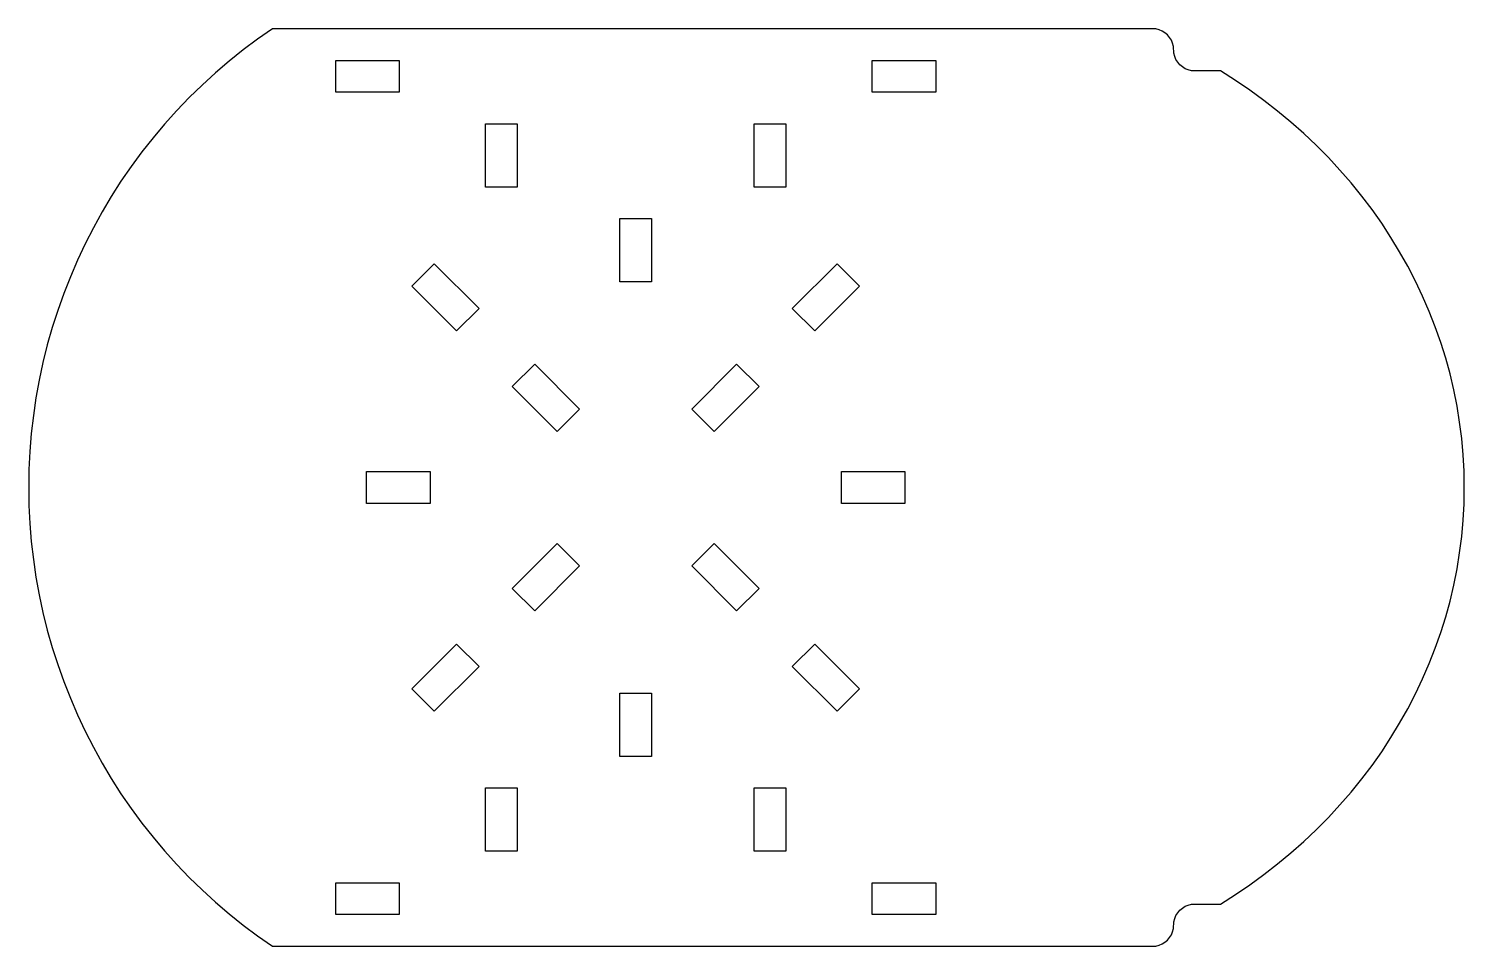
# Model space of a CAD drawing. Extents: x -241 to 241, y -212 to 212.
# Drawn here: x -32.4 to 103.3, y -211.7 to -124.9 of the extents above; entities that cross this region are included whole.
import ezdxf

# ---------------------------------------------------------------- set-up
doc = ezdxf.new("R2010")
doc.units = 0
doc.layers.add('LAYER_1', color=7, linetype='CONTINUOUS')

msp = doc.modelspace()

# ---------------------------------------------------------------- linework, layer by layer
at = {"layer": 'LAYER_1', "color": 64}
for points, knots in [([(76.9233, -207.9284), (76.9233, -207.9284), (76.6555, -208.0926), (76.6555, -208.0926), (76.6555, -208.0926), (76.6555, -208.0926), (76.4171, -208.2965), (76.4171, -208.2965), (76.4171, -208.2965), (76.4171, -208.2965), (76.2132, -208.5349), (76.2132, -208.5349), (76.2132, -208.5349), (76.2132, -208.5349), (76.0491, -208.8027), (76.0491, -208.8027), (76.0491, -208.8027), (76.0491, -208.8027), (75.9292, -209.0926), (75.9292, -209.0926), (75.9292, -209.0926), (75.9292, -209.0926), (75.8558, -209.3978), (75.8558, -209.3978), (75.8558, -209.3978), (75.8558, -209.3978), (75.8068, -210.0237), (75.8068, -210.0237), (75.8068, -210.0237), (75.8068, -210.0237), (75.7334, -210.3287), (75.7334, -210.3287), (75.7334, -210.3287), (75.7334, -210.3287), (75.6134, -210.6188), (75.6134, -210.6188), (75.6134, -210.6188), (75.6134, -210.6188), (75.4494, -210.8862), (75.4494, -210.8862), (75.4494, -210.8862), (75.4494, -210.8862), (75.2455, -211.125), (75.2455, -211.125), (75.2455, -211.125), (75.2455, -211.125), (75.007, -211.3285), (75.007, -211.3285), (75.007, -211.3285), (75.007, -211.3285), (74.7393, -211.4926), (74.7393, -211.4926), (74.7393, -211.4926), (74.7393, -211.4926), (74.4493, -211.6128), (74.4493, -211.6128), (74.4493, -211.6128), (74.4493, -211.6128), (74.1441, -211.6859), (74.1441, -211.6859), (74.1441, -211.6859), (74.1441, -211.6859), (73.8312, -211.7105), (73.8312, -211.7105), (73.8312, -211.7105), (73.8312, -211.7105), (-9.3972, -211.7105), (-9.3972, -211.7105), (-9.3972, -211.7105), (-9.3972, -211.7105), (-10.7942, -210.7331), (-10.7942, -210.7331), (-10.7942, -210.7331), (-10.7942, -210.7331), (-12.1584, -209.7104), (-12.1584, -209.7104), (-12.1584, -209.7104), (-12.1584, -209.7104), (-13.4884, -208.6438), (-13.4884, -208.6438), (-13.4884, -208.6438), (-13.4884, -208.6438), (-14.7831, -207.5345), (-14.7831, -207.5345), (-14.7831, -207.5345), (-14.7831, -207.5345), (-16.0411, -206.3837), (-16.0411, -206.3837), (-16.0411, -206.3837), (-16.0411, -206.3837), (-17.261, -205.1926), (-17.261, -205.1926), (-17.261, -205.1926), (-17.261, -205.1926), (-18.4414, -203.9625), (-18.4414, -203.9625), (-18.4414, -203.9625), (-18.4414, -203.9625), (-19.5812, -202.6943), (-19.5812, -202.6943), (-19.5812, -202.6943), (-19.5812, -202.6943), (-20.6787, -201.3901), (-20.6787, -201.3901), (-20.6787, -201.3901), (-20.6787, -201.3901), (-21.7335, -200.0506), (-21.7335, -200.0506), (-21.7335, -200.0506), (-21.7335, -200.0506), (-22.7442, -198.6773), (-22.7442, -198.6773), (-22.7442, -198.6773), (-22.7442, -198.6773), (-23.7097, -197.2722), (-23.7097, -197.2722), (-23.7097, -197.2722), (-23.7097, -197.2722), (-24.6287, -195.836), (-24.6287, -195.836), (-24.6287, -195.836), (-24.6287, -195.836), (-25.5008, -194.3708), (-25.5008, -194.3708), (-25.5008, -194.3708), (-25.5008, -194.3708), (-26.3242, -192.8782), (-26.3242, -192.8782), (-26.3242, -192.8782), (-26.3242, -192.8782), (-27.0989, -191.3596), (-27.0989, -191.3596), (-27.0989, -191.3596), (-27.0989, -191.3596), (-27.8238, -189.8162), (-27.8238, -189.8162), (-27.8238, -189.8162), (-27.8238, -189.8162), (-28.498, -188.2506), (-28.498, -188.2506), (-28.498, -188.2506), (-28.498, -188.2506), (-29.121, -186.6633), (-29.121, -186.6633), (-29.121, -186.6633), (-29.121, -186.6633), (-29.6918, -185.0569), (-29.6918, -185.0569), (-29.6918, -185.0569), (-29.6918, -185.0569), (-30.21, -183.4326), (-30.21, -183.4326), (-30.21, -183.4326), (-30.21, -183.4326), (-30.6753, -181.7923), (-30.6753, -181.7923), (-30.6753, -181.7923), (-30.6753, -181.7923), (-31.0867, -180.1377), (-31.0867, -180.1377), (-31.0867, -180.1377), (-31.0867, -180.1377), (-31.444, -178.4709), (-31.444, -178.4709), (-31.444, -178.4709), (-31.444, -178.4709), (-31.7471, -176.793), (-31.7471, -176.793), (-31.7471, -176.793), (-31.7471, -176.793), (-31.9951, -175.1061), (-31.9951, -175.1061), (-31.9951, -175.1061), (-31.9951, -175.1061), (-32.188, -173.412), (-32.188, -173.412), (-32.188, -173.412), (-32.188, -173.412), (-32.326, -171.7127), (-32.326, -171.7127), (-32.326, -171.7127), (-32.326, -171.7127), (-32.4085, -170.0098), (-32.4085, -170.0098), (-32.4085, -170.0098), (-32.4085, -170.0098), (-32.4353, -168.3051), (-32.4353, -168.3051), (-32.4353, -168.3051), (-32.4353, -168.3051), (-32.4085, -166.6006), (-32.4085, -166.6006), (-32.4085, -166.6006), (-32.4085, -166.6006), (-32.326, -164.8977), (-32.326, -164.8977), (-32.326, -164.8977), (-32.326, -164.8977), (-32.188, -163.1981), (-32.188, -163.1981), (-32.188, -163.1981), (-32.188, -163.1981), (-31.9951, -161.5044), (-31.9951, -161.5044), (-31.9951, -161.5044), (-31.9951, -161.5044), (-31.7471, -159.8173), (-31.7471, -159.8173), (-31.7471, -159.8173), (-31.7471, -159.8173), (-31.444, -158.1395), (-31.444, -158.1395), (-31.444, -158.1395), (-31.444, -158.1395), (-31.0867, -156.4727), (-31.0867, -156.4727), (-31.0867, -156.4727), (-31.0867, -156.4727), (-30.6753, -154.8182), (-30.6753, -154.8182), (-30.6753, -154.8182), (-30.6753, -154.8182), (-30.21, -153.1778), (-30.21, -153.1778), (-30.21, -153.1778), (-30.21, -153.1778), (-29.6918, -151.5536), (-29.6918, -151.5536), (-29.6918, -151.5536), (-29.6918, -151.5536), (-29.121, -149.9469), (-29.121, -149.9469), (-29.121, -149.9469), (-29.121, -149.9469), (-28.498, -148.3599), (-28.498, -148.3599), (-28.498, -148.3599), (-28.498, -148.3599), (-27.8238, -146.7942), (-27.8238, -146.7942), (-27.8238, -146.7942), (-27.8238, -146.7942), (-27.0989, -145.2508), (-27.0989, -145.2508), (-27.0989, -145.2508), (-27.0989, -145.2508), (-26.3242, -143.7321), (-26.3242, -143.7321), (-26.3242, -143.7321), (-26.3242, -143.7321), (-25.5008, -142.2395), (-25.5008, -142.2395), (-25.5008, -142.2395), (-25.5008, -142.2395), (-24.6287, -140.7744), (-24.6287, -140.7744), (-24.6287, -140.7744), (-24.6287, -140.7744), (-23.7097, -139.3382), (-23.7097, -139.3382), (-23.7097, -139.3382), (-23.7097, -139.3382), (-22.7442, -137.9332), (-22.7442, -137.9332), (-22.7442, -137.9332), (-22.7442, -137.9332), (-21.7335, -136.5598), (-21.7335, -136.5598), (-21.7335, -136.5598), (-21.7335, -136.5598), (-20.6787, -135.2202), (-20.6787, -135.2202), (-20.6787, -135.2202), (-20.6787, -135.2202), (-19.5812, -133.916), (-19.5812, -133.916), (-19.5812, -133.916), (-19.5812, -133.916), (-18.4414, -132.6478), (-18.4414, -132.6478), (-18.4414, -132.6478), (-18.4414, -132.6478), (-17.261, -131.4176), (-17.261, -131.4176), (-17.261, -131.4176), (-17.261, -131.4176), (-16.0411, -130.2267), (-16.0411, -130.2267), (-16.0411, -130.2267), (-16.0411, -130.2267), (-14.7831, -129.0759), (-14.7831, -129.0759), (-14.7831, -129.0759), (-14.7831, -129.0759), (-13.4884, -127.9665), (-13.4884, -127.9665), (-13.4884, -127.9665), (-13.4884, -127.9665), (-12.1584, -126.8999), (-12.1584, -126.8999), (-12.1584, -126.8999), (-12.1584, -126.8999), (-10.7942, -125.8773), (-10.7942, -125.8773), (-10.7942, -125.8773), (-10.7942, -125.8773), (-9.3972, -124.8998), (-9.3972, -124.8998), (-9.3972, -124.8998), (-9.3972, -124.8998), (73.8312, -124.8998), (73.8312, -124.8998), (73.8312, -124.8998), (73.8312, -124.8998), (74.1441, -124.9244), (74.1441, -124.9244), (74.1441, -124.9244), (74.1441, -124.9244), (74.4493, -124.9974), (74.4493, -124.9974), (74.4493, -124.9974), (74.4493, -124.9974), (74.7393, -125.1177), (74.7393, -125.1177), (74.7393, -125.1177), (74.7393, -125.1177), (75.007, -125.2818), (75.007, -125.2818), (75.007, -125.2818), (75.007, -125.2818), (75.2455, -125.4854), (75.2455, -125.4854), (75.2455, -125.4854), (75.2455, -125.4854), (75.4494, -125.7242), (75.4494, -125.7242), (75.4494, -125.7242), (75.4494, -125.7242), (75.6134, -125.9916), (75.6134, -125.9916), (75.6134, -125.9916), (75.6134, -125.9916), (75.7334, -126.2815), (75.7334, -126.2815), (75.7334, -126.2815), (75.7334, -126.2815), (75.8068, -126.5867), (75.8068, -126.5867), (75.8068, -126.5867), (75.8068, -126.5867), (75.8558, -127.2126), (75.8558, -127.2126), (75.8558, -127.2126), (75.8558, -127.2126), (75.9292, -127.5178), (75.9292, -127.5178), (75.9292, -127.5178), (75.9292, -127.5178), (76.0491, -127.8077), (76.0491, -127.8077), (76.0491, -127.8077), (76.0491, -127.8077), (76.2132, -128.0755), (76.2132, -128.0755), (76.2132, -128.0755), (76.2132, -128.0755), (76.4171, -128.3139), (76.4171, -128.3139), (76.4171, -128.3139), (76.4171, -128.3139), (76.6555, -128.5178), (76.6555, -128.5178), (76.6555, -128.5178), (76.6555, -128.5178), (76.9233, -128.6818), (76.9233, -128.6818), (76.9233, -128.6818), (76.9233, -128.6818), (77.2133, -128.8019), (77.2133, -128.8019), (77.2133, -128.8019), (77.2133, -128.8019), (77.5184, -128.8751), (77.5184, -128.8751), (77.5184, -128.8751), (77.5184, -128.8751), (77.8313, -128.8999), (77.8313, -128.8999), (77.8313, -128.8999), (77.8313, -128.8999), (80.275, -128.8999), (80.275, -128.8999), (80.275, -128.8999), (80.275, -128.8999), (81.6717, -129.7875), (81.6717, -129.7875), (81.6717, -129.7875), (81.6717, -129.7875), (83.0359, -130.7156), (83.0359, -130.7156), (83.0359, -130.7156), (83.0359, -130.7156), (84.3662, -131.6841), (84.3662, -131.6841), (84.3662, -131.6841), (84.3662, -131.6841), (85.6605, -132.6909), (85.6605, -132.6909), (85.6605, -132.6909), (85.6605, -132.6909), (86.9186, -133.7357), (86.9186, -133.7357), (86.9186, -133.7357), (86.9186, -133.7357), (88.1385, -134.817), (88.1385, -134.817), (88.1385, -134.817), (88.1385, -134.817), (89.3189, -135.9339), (89.3189, -135.9339), (89.3189, -135.9339), (89.3189, -135.9339), (90.4587, -137.0851), (90.4587, -137.0851), (90.4587, -137.0851), (90.4587, -137.0851), (91.5565, -138.2694), (91.5565, -138.2694), (91.5565, -138.2694), (91.5565, -138.2694), (92.6113, -139.4854), (92.6113, -139.4854), (92.6113, -139.4854), (92.6113, -139.4854), (93.6217, -140.732), (93.6217, -140.732), (93.6217, -140.732), (93.6217, -140.732), (94.5872, -142.0077), (94.5872, -142.0077), (94.5872, -142.0077), (94.5872, -142.0077), (95.5062, -143.3113), (95.5062, -143.3113), (95.5062, -143.3113), (95.5062, -143.3113), (96.3783, -144.6416), (96.3783, -144.6416), (96.3783, -144.6416), (96.3783, -144.6416), (97.202, -145.9965), (97.202, -145.9965), (97.202, -145.9965), (97.202, -145.9965), (97.9767, -147.3755), (97.9767, -147.3755), (97.9767, -147.3755), (97.9767, -147.3755), (98.7013, -148.7765), (98.7013, -148.7765), (98.7013, -148.7765), (98.7013, -148.7765), (99.3755, -150.1982), (99.3755, -150.1982), (99.3755, -150.1982), (99.3755, -150.1982), (99.9985, -151.6389), (99.9985, -151.6389), (99.9985, -151.6389), (99.9985, -151.6389), (100.5693, -153.0972), (100.5693, -153.0972), (100.5693, -153.0972), (100.5693, -153.0972), (101.0875, -154.5719), (101.0875, -154.5719), (101.0875, -154.5719), (101.0875, -154.5719), (101.5528, -156.0609), (101.5528, -156.0609), (101.5528, -156.0609), (101.5528, -156.0609), (101.9642, -157.5631), (101.9642, -157.5631), (101.9642, -157.5631), (101.9642, -157.5631), (102.3215, -159.0765), (102.3215, -159.0765), (102.3215, -159.0765), (102.3215, -159.0765), (102.6246, -160.5997), (102.6246, -160.5997), (102.6246, -160.5997), (102.6246, -160.5997), (102.8726, -162.1309), (102.8726, -162.1309), (102.8726, -162.1309), (102.8726, -162.1309), (103.0659, -163.6689), (103.0659, -163.6689), (103.0659, -163.6689), (103.0659, -163.6689), (103.2038, -165.2116), (103.2038, -165.2116), (103.2038, -165.2116), (103.2038, -165.2116), (103.286, -166.7575), (103.286, -166.7575), (103.286, -166.7575), (103.286, -166.7575), (103.3132, -168.3051), (103.3132, -168.3051), (103.3132, -168.3051), (103.3132, -168.3051), (103.286, -169.8529), (103.286, -169.8529), (103.286, -169.8529), (103.286, -169.8529), (103.2038, -171.3987), (103.2038, -171.3987), (103.2038, -171.3987), (103.2038, -171.3987), (103.0659, -172.9413), (103.0659, -172.9413), (103.0659, -172.9413), (103.0659, -172.9413), (102.8726, -174.4795), (102.8726, -174.4795), (102.8726, -174.4795), (102.8726, -174.4795), (102.6246, -176.0106), (102.6246, -176.0106), (102.6246, -176.0106), (102.6246, -176.0106), (102.3215, -177.5338), (102.3215, -177.5338), (102.3215, -177.5338), (102.3215, -177.5338), (101.9642, -179.0473), (101.9642, -179.0473), (101.9642, -179.0473), (101.9642, -179.0473), (101.5528, -180.5494), (101.5528, -180.5494), (101.5528, -180.5494), (101.5528, -180.5494), (101.0875, -182.0385), (101.0875, -182.0385), (101.0875, -182.0385), (101.0875, -182.0385), (100.5693, -183.513), (100.5693, -183.513), (100.5693, -183.513), (100.5693, -183.513), (99.9985, -184.9715), (99.9985, -184.9715), (99.9985, -184.9715), (99.9985, -184.9715), (99.3755, -186.4121), (99.3755, -186.4121), (99.3755, -186.4121), (99.3755, -186.4121), (98.7013, -187.8339), (98.7013, -187.8339), (98.7013, -187.8339), (98.7013, -187.8339), (97.9767, -189.2347), (97.9767, -189.2347), (97.9767, -189.2347), (97.9767, -189.2347), (97.202, -190.6138), (97.202, -190.6138), (97.202, -190.6138), (97.202, -190.6138), (96.3783, -191.9687), (96.3783, -191.9687), (96.3783, -191.9687), (96.3783, -191.9687), (95.5062, -193.2992), (95.5062, -193.2992), (95.5062, -193.2992), (95.5062, -193.2992), (94.5872, -194.6026), (94.5872, -194.6026), (94.5872, -194.6026), (94.5872, -194.6026), (93.6217, -195.8783), (93.6217, -195.8783), (93.6217, -195.8783), (93.6217, -195.8783), (92.6113, -197.1249), (92.6113, -197.1249), (92.6113, -197.1249), (92.6113, -197.1249), (91.5565, -198.3411), (91.5565, -198.3411), (91.5565, -198.3411), (91.5565, -198.3411), (90.4587, -199.5252), (90.4587, -199.5252), (90.4587, -199.5252), (90.4587, -199.5252), (89.3189, -200.6765), (89.3189, -200.6765), (89.3189, -200.6765), (89.3189, -200.6765), (88.1385, -201.7934), (88.1385, -201.7934), (88.1385, -201.7934), (88.1385, -201.7934), (86.9186, -202.8745), (86.9186, -202.8745), (86.9186, -202.8745), (86.9186, -202.8745), (85.6605, -203.9194), (85.6605, -203.9194), (85.6605, -203.9194), (85.6605, -203.9194), (84.3662, -204.9263), (84.3662, -204.9263), (84.3662, -204.9263), (84.3662, -204.9263), (83.0359, -205.8947), (83.0359, -205.8947), (83.0359, -205.8947), (83.0359, -205.8947), (81.6717, -206.8228), (81.6717, -206.8228), (81.6717, -206.8228), (81.6717, -206.8228), (80.275, -207.7105), (80.275, -207.7105), (80.275, -207.7105), (80.275, -207.7105), (77.8313, -207.7105), (77.8313, -207.7105), (77.8313, -207.7105), (77.8313, -207.7105), (77.5184, -207.7352), (77.5184, -207.7352), (77.5184, -207.7352), (77.5184, -207.7352), (77.2133, -207.8086), (77.2133, -207.8086), (77.2133, -207.8086), (77.2133, -207.8086), (76.9233, -207.9284), (76.9233, -207.9284)], [0, 0, 0, 0, 0.00613497, 0.00613497, 0.00613497, 0.00613497, 0.01226994, 0.01226994, 0.01226994, 0.01226994, 0.01840491, 0.01840491, 0.01840491, 0.01840491, 0.02453988, 0.02453988, 0.02453988, 0.02453988, 0.03067485, 0.03067485, 0.03067485, 0.03067485, 0.03680982, 0.03680982, 0.03680982, 0.03680982, 0.04294479, 0.04294479, 0.04294479, 0.04294479, 0.04907975, 0.04907975, 0.04907975, 0.04907975, 0.05521472, 0.05521472, 0.05521472, 0.05521472, 0.06134969, 0.06134969, 0.06134969, 0.06134969, 0.06748466, 0.06748466, 0.06748466, 0.06748466, 0.07361963, 0.07361963, 0.07361963, 0.07361963, 0.0797546, 0.0797546, 0.0797546, 0.0797546, 0.08588957, 0.08588957, 0.08588957, 0.08588957, 0.09202454, 0.09202454, 0.09202454, 0.09202454, 0.09815951, 0.09815951, 0.09815951, 0.09815951, 0.10429448, 0.10429448, 0.10429448, 0.10429448, 0.11042945, 0.11042945, 0.11042945, 0.11042945, 0.11656442, 0.11656442, 0.11656442, 0.11656442, 0.12269939, 0.12269939, 0.12269939, 0.12269939, 0.12883436, 0.12883436, 0.12883436, 0.12883436, 0.13496933, 0.13496933, 0.13496933, 0.13496933, 0.14110429, 0.14110429, 0.14110429, 0.14110429, 0.14723926, 0.14723926, 0.14723926, 0.14723926, 0.15337423, 0.15337423, 0.15337423, 0.15337423, 0.1595092, 0.1595092, 0.1595092, 0.1595092, 0.16564417, 0.16564417, 0.16564417, 0.16564417, 0.17177914, 0.17177914, 0.17177914, 0.17177914, 0.17791411, 0.17791411, 0.17791411, 0.17791411, 0.18404908, 0.18404908, 0.18404908, 0.18404908, 0.19018405, 0.19018405, 0.19018405, 0.19018405, 0.19631902, 0.19631902, 0.19631902, 0.19631902, 0.20245399, 0.20245399, 0.20245399, 0.20245399, 0.20858896, 0.20858896, 0.20858896, 0.20858896, 0.21472393, 0.21472393, 0.21472393, 0.21472393, 0.2208589, 0.2208589, 0.2208589, 0.2208589, 0.22699387, 0.22699387, 0.22699387, 0.22699387, 0.23312883, 0.23312883, 0.23312883, 0.23312883, 0.2392638, 0.2392638, 0.2392638, 0.2392638, 0.24539877, 0.24539877, 0.24539877, 0.24539877, 0.25153374, 0.25153374, 0.25153374, 0.25153374, 0.25766871, 0.25766871, 0.25766871, 0.25766871, 0.26380368, 0.26380368, 0.26380368, 0.26380368, 0.26993865, 0.26993865, 0.26993865, 0.26993865, 0.27607362, 0.27607362, 0.27607362, 0.27607362, 0.28220859, 0.28220859, 0.28220859, 0.28220859, 0.28834356, 0.28834356, 0.28834356, 0.28834356, 0.29447853, 0.29447853, 0.29447853, 0.29447853, 0.3006135, 0.3006135, 0.3006135, 0.3006135, 0.30674847, 0.30674847, 0.30674847, 0.30674847, 0.31288344, 0.31288344, 0.31288344, 0.31288344, 0.3190184, 0.3190184, 0.3190184, 0.3190184, 0.32515337, 0.32515337, 0.32515337, 0.32515337, 0.33128834, 0.33128834, 0.33128834, 0.33128834, 0.33742331, 0.33742331, 0.33742331, 0.33742331, 0.34355828, 0.34355828, 0.34355828, 0.34355828, 0.34969325, 0.34969325, 0.34969325, 0.34969325, 0.35582822, 0.35582822, 0.35582822, 0.35582822, 0.36196319, 0.36196319, 0.36196319, 0.36196319, 0.36809816, 0.36809816, 0.36809816, 0.36809816, 0.37423313, 0.37423313, 0.37423313, 0.37423313, 0.3803681, 0.3803681, 0.3803681, 0.3803681, 0.38650307, 0.38650307, 0.38650307, 0.38650307, 0.39263804, 0.39263804, 0.39263804, 0.39263804, 0.39877301, 0.39877301, 0.39877301, 0.39877301, 0.40490798, 0.40490798, 0.40490798, 0.40490798, 0.41104294, 0.41104294, 0.41104294, 0.41104294, 0.41717791, 0.41717791, 0.41717791, 0.41717791, 0.42331288, 0.42331288, 0.42331288, 0.42331288, 0.42944785, 0.42944785, 0.42944785, 0.42944785, 0.43558282, 0.43558282, 0.43558282, 0.43558282, 0.44171779, 0.44171779, 0.44171779, 0.44171779, 0.44785276, 0.44785276, 0.44785276, 0.44785276, 0.45398773, 0.45398773, 0.45398773, 0.45398773, 0.4601227, 0.4601227, 0.4601227, 0.4601227, 0.46625767, 0.46625767, 0.46625767, 0.46625767, 0.47239264, 0.47239264, 0.47239264, 0.47239264, 0.47852761, 0.47852761, 0.47852761, 0.47852761, 0.48466258, 0.48466258, 0.48466258, 0.48466258, 0.49079755, 0.49079755, 0.49079755, 0.49079755, 0.49693252, 0.49693252, 0.49693252, 0.49693252, 0.50306748, 0.50306748, 0.50306748, 0.50306748, 0.50920245, 0.50920245, 0.50920245, 0.50920245, 0.51533742, 0.51533742, 0.51533742, 0.51533742, 0.52147239, 0.52147239, 0.52147239, 0.52147239, 0.52760736, 0.52760736, 0.52760736, 0.52760736, 0.53374233, 0.53374233, 0.53374233, 0.53374233, 0.5398773, 0.5398773, 0.5398773, 0.5398773, 0.54601227, 0.54601227, 0.54601227, 0.54601227, 0.55214724, 0.55214724, 0.55214724, 0.55214724, 0.55828221, 0.55828221, 0.55828221, 0.55828221, 0.56441718, 0.56441718, 0.56441718, 0.56441718, 0.57055215, 0.57055215, 0.57055215, 0.57055215, 0.57668712, 0.57668712, 0.57668712, 0.57668712, 0.58282209, 0.58282209, 0.58282209, 0.58282209, 0.58895706, 0.58895706, 0.58895706, 0.58895706, 0.59509202, 0.59509202, 0.59509202, 0.59509202, 0.60122699, 0.60122699, 0.60122699, 0.60122699, 0.60736196, 0.60736196, 0.60736196, 0.60736196, 0.61349693, 0.61349693, 0.61349693, 0.61349693, 0.6196319, 0.6196319, 0.6196319, 0.6196319, 0.62576687, 0.62576687, 0.62576687, 0.62576687, 0.63190184, 0.63190184, 0.63190184, 0.63190184, 0.63803681, 0.63803681, 0.63803681, 0.63803681, 0.64417178, 0.64417178, 0.64417178, 0.64417178, 0.65030675, 0.65030675, 0.65030675, 0.65030675, 0.65644172, 0.65644172, 0.65644172, 0.65644172, 0.66257669, 0.66257669, 0.66257669, 0.66257669, 0.66871166, 0.66871166, 0.66871166, 0.66871166, 0.67484663, 0.67484663, 0.67484663, 0.67484663, 0.6809816, 0.6809816, 0.6809816, 0.6809816, 0.68711656, 0.68711656, 0.68711656, 0.68711656, 0.69325153, 0.69325153, 0.69325153, 0.69325153, 0.6993865, 0.6993865, 0.6993865, 0.6993865, 0.70552147, 0.70552147, 0.70552147, 0.70552147, 0.71165644, 0.71165644, 0.71165644, 0.71165644, 0.71779141, 0.71779141, 0.71779141, 0.71779141, 0.72392638, 0.72392638, 0.72392638, 0.72392638, 0.73006135, 0.73006135, 0.73006135, 0.73006135, 0.73619632, 0.73619632, 0.73619632, 0.73619632, 0.74233129, 0.74233129, 0.74233129, 0.74233129, 0.74846626, 0.74846626, 0.74846626, 0.74846626, 0.75460123, 0.75460123, 0.75460123, 0.75460123, 0.7607362, 0.7607362, 0.7607362, 0.7607362, 0.76687117, 0.76687117, 0.76687117, 0.76687117, 0.77300613, 0.77300613, 0.77300613, 0.77300613, 0.7791411, 0.7791411, 0.7791411, 0.7791411, 0.78527607, 0.78527607, 0.78527607, 0.78527607, 0.79141104, 0.79141104, 0.79141104, 0.79141104, 0.79754601, 0.79754601, 0.79754601, 0.79754601, 0.80368098, 0.80368098, 0.80368098, 0.80368098, 0.80981595, 0.80981595, 0.80981595, 0.80981595, 0.81595092, 0.81595092, 0.81595092, 0.81595092, 0.82208589, 0.82208589, 0.82208589, 0.82208589, 0.82822086, 0.82822086, 0.82822086, 0.82822086, 0.83435583, 0.83435583, 0.83435583, 0.83435583, 0.8404908, 0.8404908, 0.8404908, 0.8404908, 0.84662577, 0.84662577, 0.84662577, 0.84662577, 0.85276074, 0.85276074, 0.85276074, 0.85276074, 0.85889571, 0.85889571, 0.85889571, 0.85889571, 0.86503067, 0.86503067, 0.86503067, 0.86503067, 0.87116564, 0.87116564, 0.87116564, 0.87116564, 0.87730061, 0.87730061, 0.87730061, 0.87730061, 0.88343558, 0.88343558, 0.88343558, 0.88343558, 0.88957055, 0.88957055, 0.88957055, 0.88957055, 0.89570552, 0.89570552, 0.89570552, 0.89570552, 0.90184049, 0.90184049, 0.90184049, 0.90184049, 0.90797546, 0.90797546, 0.90797546, 0.90797546, 0.91411043, 0.91411043, 0.91411043, 0.91411043, 0.9202454, 0.9202454, 0.9202454, 0.9202454, 0.92638037, 0.92638037, 0.92638037, 0.92638037, 0.93251534, 0.93251534, 0.93251534, 0.93251534, 0.93865031, 0.93865031, 0.93865031, 0.93865031, 0.94478528, 0.94478528, 0.94478528, 0.94478528, 0.95092025, 0.95092025, 0.95092025, 0.95092025, 0.95705521, 0.95705521, 0.95705521, 0.95705521, 0.96319018, 0.96319018, 0.96319018, 0.96319018, 0.96932515, 0.96932515, 0.96932515, 0.96932515, 0.97546012, 0.97546012, 0.97546012, 0.97546012, 0.98159509, 0.98159509, 0.98159509, 0.98159509, 0.98773006, 0.98773006, 0.98773006, 0.98773006, 1, 1, 1, 1]), ([(-3.3975, -127.8997), (-3.3975, -127.8997), (-3.3975, -130.8998), (-3.3975, -130.8998), (-3.3975, -130.8998), (-3.3975, -130.8998), (2.6025, -130.8998), (2.6025, -130.8998), (2.6025, -130.8998), (2.6025, -130.8998), (2.6025, -127.8997), (2.6025, -127.8997), (2.6025, -127.8997), (2.6025, -127.8997), (-3.3975, -127.8997), (-3.3975, -127.8997)], [0, 0, 0, 0, 0.2, 0.2, 0.2, 0.2, 0.4, 0.4, 0.4, 0.4, 0.6, 0.6, 0.6, 0.6, 1, 1, 1, 1]), ([(53.3366, -130.8998), (53.3366, -130.8998), (53.3366, -127.8997), (53.3366, -127.8997), (53.3366, -127.8997), (53.3366, -127.8997), (47.3369, -127.8997), (47.3369, -127.8997), (47.3369, -127.8997), (47.3369, -127.8997), (47.3369, -130.8998), (47.3369, -130.8998), (47.3369, -130.8998), (47.3369, -130.8998), (53.3366, -130.8998), (53.3366, -130.8998)], [0, 0, 0, 0, 0.2, 0.2, 0.2, 0.2, 0.4, 0.4, 0.4, 0.4, 0.6, 0.6, 0.6, 0.6, 1, 1, 1, 1]), ([(10.751, -139.8999), (10.751, -139.8999), (13.751, -139.8999), (13.751, -139.8999), (13.751, -139.8999), (13.751, -139.8999), (13.751, -133.8999), (13.751, -133.8999), (13.751, -133.8999), (13.751, -133.8999), (10.751, -133.8999), (10.751, -133.8999), (10.751, -133.8999), (10.751, -133.8999), (10.751, -139.8999), (10.751, -139.8999)], [0, 0, 0, 0, 0.2, 0.2, 0.2, 0.2, 0.4, 0.4, 0.4, 0.4, 0.6, 0.6, 0.6, 0.6, 1, 1, 1, 1]), ([(39.1697, -139.8999), (39.1697, -139.8999), (39.1697, -133.8999), (39.1697, -133.8999), (39.1697, -133.8999), (39.1697, -133.8999), (36.1697, -133.8999), (36.1697, -133.8999), (36.1697, -133.8999), (36.1697, -133.8999), (36.1697, -139.8999), (36.1697, -139.8999), (36.1697, -139.8999), (36.1697, -139.8999), (39.1697, -139.8999), (39.1697, -139.8999)], [0, 0, 0, 0, 0.2, 0.2, 0.2, 0.2, 0.4, 0.4, 0.4, 0.4, 0.6, 0.6, 0.6, 0.6, 1, 1, 1, 1]), ([(26.4602, -148.8587), (26.4602, -148.8587), (26.4602, -142.859), (26.4602, -142.859), (26.4602, -142.859), (26.4602, -142.859), (23.4602, -142.859), (23.4602, -142.859), (23.4602, -142.859), (23.4602, -142.859), (23.4602, -148.8587), (23.4602, -148.8587), (23.4602, -148.8587), (23.4602, -148.8587), (26.4602, -148.8587), (26.4602, -148.8587)], [0, 0, 0, 0, 0.2, 0.2, 0.2, 0.2, 0.4, 0.4, 0.4, 0.4, 0.6, 0.6, 0.6, 0.6, 1, 1, 1, 1]), ([(8.0276, -153.4937), (8.0276, -153.4937), (10.1492, -151.3726), (10.1492, -151.3726), (10.1492, -151.3726), (10.1492, -151.3726), (5.9063, -147.13), (5.9063, -147.13), (5.9063, -147.13), (5.9063, -147.13), (3.7851, -149.2513), (3.7851, -149.2513), (3.7851, -149.2513), (3.7851, -149.2513), (8.0276, -153.4937), (8.0276, -153.4937)], [0, 0, 0, 0, 0.2, 0.2, 0.2, 0.2, 0.4, 0.4, 0.4, 0.4, 0.6, 0.6, 0.6, 0.6, 1, 1, 1, 1]), ([(39.7716, -151.3726), (39.7716, -151.3726), (41.8928, -153.4937), (41.8928, -153.4937), (41.8928, -153.4937), (41.8928, -153.4937), (46.1357, -149.2513), (46.1357, -149.2513), (46.1357, -149.2513), (46.1357, -149.2513), (44.0144, -147.13), (44.0144, -147.13), (44.0144, -147.13), (44.0144, -147.13), (39.7716, -151.3726), (39.7716, -151.3726)], [0, 0, 0, 0, 0.2, 0.2, 0.2, 0.2, 0.4, 0.4, 0.4, 0.4, 0.6, 0.6, 0.6, 0.6, 1, 1, 1, 1]), ([(19.6569, -160.8807), (19.6569, -160.8807), (15.4144, -156.6378), (15.4144, -156.6378), (15.4144, -156.6378), (15.4144, -156.6378), (13.2931, -158.7594), (13.2931, -158.7594), (13.2931, -158.7594), (13.2931, -158.7594), (17.5356, -163.0018), (17.5356, -163.0018), (17.5356, -163.0018), (17.5356, -163.0018), (19.6569, -160.8807), (19.6569, -160.8807)], [0, 0, 0, 0, 0.2, 0.2, 0.2, 0.2, 0.4, 0.4, 0.4, 0.4, 0.6, 0.6, 0.6, 0.6, 1, 1, 1, 1]), ([(30.2635, -160.8807), (30.2635, -160.8807), (32.3851, -163.0018), (32.3851, -163.0018), (32.3851, -163.0018), (32.3851, -163.0018), (36.6276, -158.7594), (36.6276, -158.7594), (36.6276, -158.7594), (36.6276, -158.7594), (34.5064, -156.6378), (34.5064, -156.6378), (34.5064, -156.6378), (34.5064, -156.6378), (30.2635, -160.8807), (30.2635, -160.8807)], [0, 0, 0, 0, 0.2, 0.2, 0.2, 0.2, 0.4, 0.4, 0.4, 0.4, 0.6, 0.6, 0.6, 0.6, 1, 1, 1, 1]), ([(5.514, -169.8052), (5.514, -169.8052), (5.514, -166.8051), (5.514, -166.8051), (5.514, -166.8051), (5.514, -166.8051), (-0.486, -166.8051), (-0.486, -166.8051), (-0.486, -166.8051), (-0.486, -166.8051), (-0.486, -169.8052), (-0.486, -169.8052), (-0.486, -169.8052), (-0.486, -169.8052), (5.514, -169.8052), (5.514, -169.8052)], [0, 0, 0, 0, 0.2, 0.2, 0.2, 0.2, 0.4, 0.4, 0.4, 0.4, 0.6, 0.6, 0.6, 0.6, 1, 1, 1, 1]), ([(44.4067, -169.8052), (44.4067, -169.8052), (50.4068, -169.8052), (50.4068, -169.8052), (50.4068, -169.8052), (50.4068, -169.8052), (50.4068, -166.8051), (50.4068, -166.8051), (50.4068, -166.8051), (50.4068, -166.8051), (44.4067, -166.8051), (44.4067, -166.8051), (44.4067, -166.8051), (44.4067, -166.8051), (44.4067, -169.8052), (44.4067, -169.8052)], [0, 0, 0, 0, 0.2, 0.2, 0.2, 0.2, 0.4, 0.4, 0.4, 0.4, 0.6, 0.6, 0.6, 0.6, 1, 1, 1, 1]), ([(17.5356, -173.6085), (17.5356, -173.6085), (13.2931, -177.851), (13.2931, -177.851), (13.2931, -177.851), (13.2931, -177.851), (15.4144, -179.9726), (15.4144, -179.9726), (15.4144, -179.9726), (15.4144, -179.9726), (19.6569, -175.7297), (19.6569, -175.7297), (19.6569, -175.7297), (19.6569, -175.7297), (17.5356, -173.6085), (17.5356, -173.6085)], [0, 0, 0, 0, 0.2, 0.2, 0.2, 0.2, 0.4, 0.4, 0.4, 0.4, 0.6, 0.6, 0.6, 0.6, 1, 1, 1, 1]), ([(34.5064, -179.9726), (34.5064, -179.9726), (36.6276, -177.851), (36.6276, -177.851), (36.6276, -177.851), (36.6276, -177.851), (32.3851, -173.6085), (32.3851, -173.6085), (32.3851, -173.6085), (32.3851, -173.6085), (30.2635, -175.7297), (30.2635, -175.7297), (30.2635, -175.7297), (30.2635, -175.7297), (34.5064, -179.9726), (34.5064, -179.9726)], [0, 0, 0, 0, 0.2, 0.2, 0.2, 0.2, 0.4, 0.4, 0.4, 0.4, 0.6, 0.6, 0.6, 0.6, 1, 1, 1, 1]), ([(5.9063, -189.4803), (5.9063, -189.4803), (10.1492, -185.2377), (10.1492, -185.2377), (10.1492, -185.2377), (10.1492, -185.2377), (8.0276, -183.1166), (8.0276, -183.1166), (8.0276, -183.1166), (8.0276, -183.1166), (3.7851, -187.3591), (3.7851, -187.3591), (3.7851, -187.3591), (3.7851, -187.3591), (5.9063, -189.4803), (5.9063, -189.4803)], [0, 0, 0, 0, 0.2, 0.2, 0.2, 0.2, 0.4, 0.4, 0.4, 0.4, 0.6, 0.6, 0.6, 0.6, 1, 1, 1, 1]), ([(41.8928, -183.1166), (41.8928, -183.1166), (39.7716, -185.2377), (39.7716, -185.2377), (39.7716, -185.2377), (39.7716, -185.2377), (44.0144, -189.4803), (44.0144, -189.4803), (44.0144, -189.4803), (44.0144, -189.4803), (46.1357, -187.3591), (46.1357, -187.3591), (46.1357, -187.3591), (46.1357, -187.3591), (41.8928, -183.1166), (41.8928, -183.1166)], [0, 0, 0, 0, 0.2, 0.2, 0.2, 0.2, 0.4, 0.4, 0.4, 0.4, 0.6, 0.6, 0.6, 0.6, 1, 1, 1, 1]), ([(26.4602, -193.7514), (26.4602, -193.7514), (26.4602, -187.7517), (26.4602, -187.7517), (26.4602, -187.7517), (26.4602, -187.7517), (23.4602, -187.7517), (23.4602, -187.7517), (23.4602, -187.7517), (23.4602, -187.7517), (23.4602, -193.7514), (23.4602, -193.7514), (23.4602, -193.7514), (23.4602, -193.7514), (26.4602, -193.7514), (26.4602, -193.7514)], [0, 0, 0, 0, 0.2, 0.2, 0.2, 0.2, 0.4, 0.4, 0.4, 0.4, 0.6, 0.6, 0.6, 0.6, 1, 1, 1, 1]), ([(10.751, -196.7105), (10.751, -196.7105), (10.751, -202.7105), (10.751, -202.7105), (10.751, -202.7105), (10.751, -202.7105), (13.751, -202.7105), (13.751, -202.7105), (13.751, -202.7105), (13.751, -202.7105), (13.751, -196.7105), (13.751, -196.7105), (13.751, -196.7105), (13.751, -196.7105), (10.751, -196.7105), (10.751, -196.7105)], [0, 0, 0, 0, 0.2, 0.2, 0.2, 0.2, 0.4, 0.4, 0.4, 0.4, 0.6, 0.6, 0.6, 0.6, 1, 1, 1, 1]), ([(36.1697, -196.7105), (36.1697, -196.7105), (36.1697, -202.7105), (36.1697, -202.7105), (36.1697, -202.7105), (36.1697, -202.7105), (39.1697, -202.7105), (39.1697, -202.7105), (39.1697, -202.7105), (39.1697, -202.7105), (39.1697, -196.7105), (39.1697, -196.7105), (39.1697, -196.7105), (39.1697, -196.7105), (36.1697, -196.7105), (36.1697, -196.7105)], [0, 0, 0, 0, 0.2, 0.2, 0.2, 0.2, 0.4, 0.4, 0.4, 0.4, 0.6, 0.6, 0.6, 0.6, 1, 1, 1, 1]), ([(2.6025, -208.7105), (2.6025, -208.7105), (2.6025, -205.7106), (2.6025, -205.7106), (2.6025, -205.7106), (2.6025, -205.7106), (-3.3975, -205.7106), (-3.3975, -205.7106), (-3.3975, -205.7106), (-3.3975, -205.7106), (-3.3975, -208.7105), (-3.3975, -208.7105), (-3.3975, -208.7105), (-3.3975, -208.7105), (2.6025, -208.7105), (2.6025, -208.7105)], [0, 0, 0, 0, 0.2, 0.2, 0.2, 0.2, 0.4, 0.4, 0.4, 0.4, 0.6, 0.6, 0.6, 0.6, 1, 1, 1, 1]), ([(53.3366, -205.7106), (53.3366, -205.7106), (47.3369, -205.7106), (47.3369, -205.7106), (47.3369, -205.7106), (47.3369, -205.7106), (47.3369, -208.7105), (47.3369, -208.7105), (47.3369, -208.7105), (47.3369, -208.7105), (53.3366, -208.7105), (53.3366, -208.7105), (53.3366, -208.7105), (53.3366, -208.7105), (53.3366, -205.7106), (53.3366, -205.7106)], [0, 0, 0, 0, 0.2, 0.2, 0.2, 0.2, 0.4, 0.4, 0.4, 0.4, 0.6, 0.6, 0.6, 0.6, 1, 1, 1, 1])]:
    msp.add_open_spline(points, degree=3, knots=knots, dxfattribs=at)

doc.saveas('drawing.dxf')
